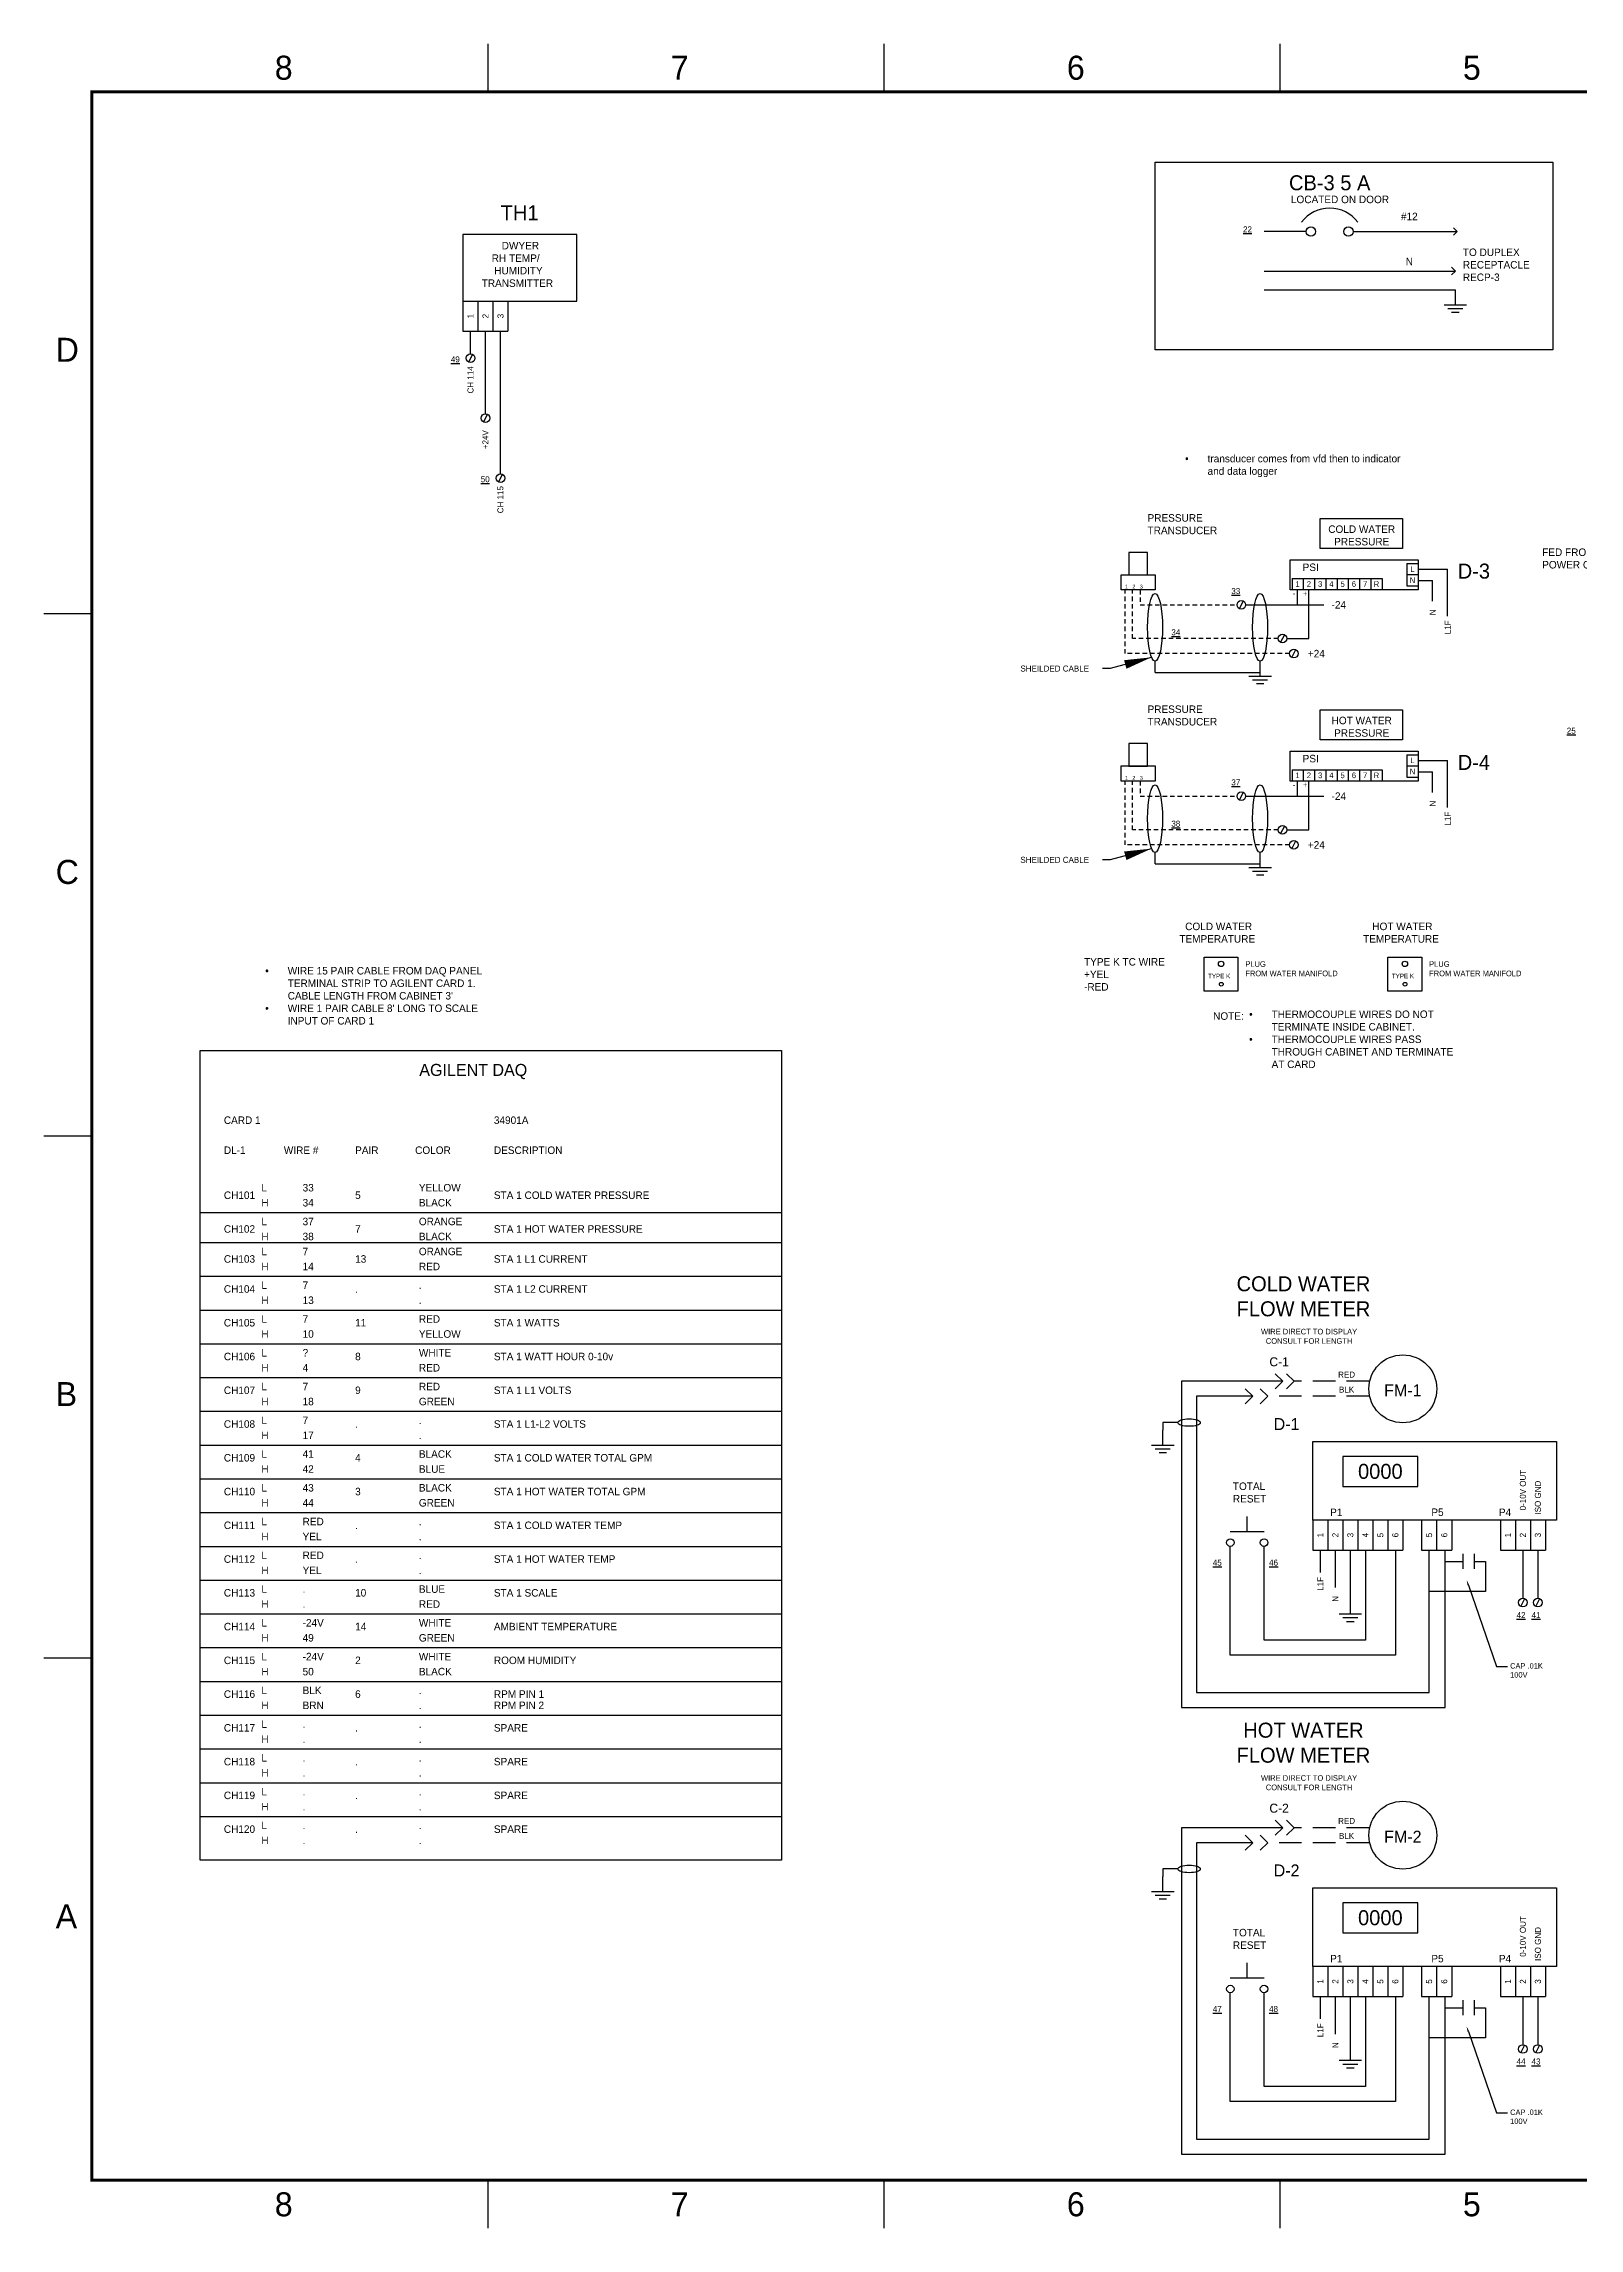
# Model space of a CAD drawing. Extents: x -15 to 94, y -4 to 69.
# Drawn here: x -14.5 to 36.6, y -4.1 to 68.7 of the extents above; entities that cross this region are included whole.
import ezdxf
from ezdxf import colors
from ezdxf.entities.mleader import LeaderData, LeaderLine
from ezdxf.enums import TextEntityAlignment as Align
from ezdxf.math import Vec2, Vec3

# ---------------------------------------------------------------- set-up
doc = ezdxf.new("R2010")
doc.units = 0
doc.header["$LTSCALE"] = 3
doc.header["$MEASUREMENT"] = 0
doc.linetypes.add('DASHED', pattern=[0.75, 0.5, -0.25])
doc.linetypes.add('HIDDEN', pattern=[0.375, 0.25, -0.125])
doc.layers.get('0').update_dxf_attribs({"linetype": 'CONTINUOUS'})
for name, color, linetype in [('COMP', 3, 'CONTINUOUS'), ('DASH', 3, 'DASHED'), ('DEVICE', 3, 'CONTINUOUS'), ('HIDDEN', 3, 'HIDDEN'), ('TEXT', 4, 'CONTINUOUS'), ('TLEBLK', 5, 'CONTINUOUS'), ('WIRE', 1, 'CONTINUOUS'), ('WIRE BIG', 1, 'CONTINUOUS')]:
    doc.layers.add(name, color=color, linetype=linetype)
doc.dimstyles.get("Standard").update_dxf_attribs({"dimtxt": 0.18, "dimasz": 0.18, "dimexe": 0.18, "dimexo": 0.0625, "dimgap": 0.09, "dimtad": 0, "dimtih": 1, "dimtoh": 1, "dimdec": 4, "dimzin": 0, "dimdsep": 46, "dimtxsty": 'Standard', "dimcen": 0.09, "dimadec": 0, "dimazin": 0, "dimtfac": 1, "dimtdec": 4, "dimtofl": 0, "dimtmove": 0, "dimatfit": 3, "dimfxl": 1, "dimtolj": 1, "dimtzin": 0, "dimarcsym": 0})

# ---------------------------------------------------------------- blocks, each defined once
blk = doc.blocks.new('CIRBKR')
for p, q in [((-0.8125, 0), (-1, 0)), ((-0.1875, 0), (0, 0))]:
    blk.add_line(p, q)
for centre in [(-0.75, 0), (-0.25, 0)]:
    blk.add_circle(centre, 0.0625)
blk.add_arc((-0.5, -0.15625), 0.46875, 36.869898, 143.130102)
for tag, p in [('DESCRIPTL1', (-0.5, 0.625)), ('DESCRIPTL2', (-0.5, 0.5)), ('LABEL', (-0.5, -0.5))]:
    blk.add_attdef(tag, text='', height=0.1).set_placement(p, align=Align.CENTER)
for tag, flags, p in [('DEVNAME', 3, (-0.5, 0.75)), ('STOCKNUM', 1, (-0.5, -0.625))]:
    blk.add_attdef(tag, text='', height=0.1, dxfattribs=dict(flags=flags)).set_placement(p, align=Align.CENTER)
blk = doc.blocks.new('GND')
for p, q in [((0, -0.5), (0, 0)), ((-0.375, -0.5), (0.375, -0.5)), ((-0.25, -0.625), (0.25, -0.625)), ((-0.125, -0.75), (0.125, -0.75))]:
    blk.add_line(p, q)
blk = doc.blocks.new('DTIT')
for p, q in [((4.875, 22.875), (4.875, 22.375)), ((9, 22.875), (9, 22.375)), ((13.125, 22.875), (13.125, 22.375)), ((0.75, 16.9375), (0.25, 16.9375)), ((0.75, 11.5), (0.25, 11.5)), ((0.75, 6.0625), (0.25, 6.0625)), ((4.875, 0.625), (4.875, 0.125)), ((9, 0.625), (9, 0.125)), ((13.125, 0.625), (13.125, 0.125))]:
    blk.add_line(p, q)
at = {"color": 1, "linetype": 'Continuous', "const_width": 0.0312}
blk.add_lwpolyline([(0.75, 22.375), (33.75, 22.375), (33.75, 0.625), (0.75, 0.625)], close=True, dxfattribs=at)
for s, p in [('8', (2.75, 22.5)), ('7', (6.875, 22.5)), ('6', (11, 22.5)), ('5', (15.125, 22.5)), ('8', (2.75, 0.25)), ('7', (6.875, 0.25)), ('6', (11, 0.25)), ('5', (15.125, 0.25))]:
    blk.add_text(s, height=0.25).set_placement(p, align=Align.CENTER)
for s, p in [('D', (0.375, 19.5625)), ('C', (0.375, 14.125)), ('B', (0.375, 8.6875)), ('A', (0.375, 3.25))]:
    blk.add_text(s, height=0.25).set_placement(p)
blk = doc.blocks.new('DTIT2')
at = {"layer": 'TLEBLK', "xscale": 2, "yscale": 2, "zscale": 2}
blk.add_blockref('DTIT', (-0.375, 0), dxfattribs=at)

msp = doc.modelspace()

# ---------------------------------------------------------------- linework, layer by layer
for p, q in [((21.367, 51.005), (22.497, 51.005)), ((21.367, 50.5), (21.367, 51.005)), ((22.497, 51.005), (22.497, 50.5)), ((26.992, 51.5), (31.257, 51.5)), ((26.992, 50.5), (26.992, 51.5)), ((31.257, 51.5), (31.257, 50.5)), ((22.497, 50.5), (21.367, 50.5)), ((31.257, 50.5), (26.992, 50.5)), ((21.367, 44.63), (22.497, 44.63)), ((21.367, 44.125), (21.367, 44.63)), ((22.497, 44.63), (22.497, 44.125)), ((26.992, 45.125), (31.257, 45.125)), ((26.992, 44.125), (26.992, 45.125)), ((31.257, 45.125), (31.257, 44.125)), ((22.497, 44.125), (21.367, 44.125)), ((31.257, 44.125), (26.992, 44.125)), ((24.125, 38.255), (25.255, 38.255)), ((24.125, 37.125), (24.125, 38.255)), ((25.255, 38.255), (25.255, 37.125)), ((30.25, 38.255), (31.38, 38.255)), ((30.25, 37.125), (30.25, 38.255)), ((31.38, 38.255), (31.38, 37.125)), ((25.255, 37.125), (24.125, 37.125)), ((31.38, 37.125), (30.25, 37.125))]:
    msp.add_line(p, q)
at = {"linetype": 'ByBlock'}
for points in [[(27.992, 52.875), (30.742, 52.875), (30.742, 51.875), (27.992, 51.875)], [(21.617, 51), (22.242, 51), (22.242, 51.75), (21.617, 51.75)], [(27.992, 46.5), (30.742, 46.5), (30.742, 45.5), (27.992, 45.5)], [(21.617, 44.625), (22.242, 44.625), (22.242, 45.375), (21.617, 45.375)]]:
    msp.add_lwpolyline(points, close=True, dxfattribs=at)
at = {"layer": 'COMP'}
for p, q in [((-0.575, 60.123), (-0.575, 59.123)), ((-0.075, 60.123), (-0.075, 59.123)), ((0.425, 60.123), (0.425, 59.123)), ((0.925, 60.123), (0.925, 59.123)), ((-0.575, 59.123), (-0.075, 59.123)), ((-0.075, 59.123), (0.425, 59.123)), ((0.425, 59.123), (0.925, 59.123)), ((30.885, 51.381), (31.26, 51.381)), ((30.885, 51.381), (30.885, 51.006)), ((30.885, 51.006), (31.26, 51.006)), ((30.885, 51.006), (31.26, 51.006)), ((30.885, 51.006), (30.885, 50.631)), ((31.26, 51.381), (31.26, 51.006)), ((31.26, 51.006), (31.26, 50.631)), ((27.057, 50.881), (27.432, 50.881)), ((27.057, 50.881), (27.057, 50.506)), ((27.057, 50.506), (27.432, 50.506)), ((27.432, 50.881), (27.807, 50.881)), ((27.432, 50.881), (27.432, 50.506)), ((27.432, 50.506), (27.807, 50.506)), ((27.807, 50.881), (27.807, 50.506)), ((27.807, 50.881), (28.182, 50.881)), ((27.807, 50.881), (27.807, 50.506)), ((27.807, 50.506), (28.182, 50.506)), ((28.182, 50.881), (28.182, 50.506)), ((28.182, 50.881), (28.557, 50.881)), ((28.557, 50.881), (28.557, 50.506)), ((28.557, 50.881), (28.932, 50.881)), ((28.932, 50.881), (28.932, 50.506)), ((28.932, 50.881), (29.307, 50.881)), ((29.307, 50.881), (29.307, 50.506)), ((29.307, 50.881), (29.682, 50.881)), ((29.682, 50.881), (29.682, 50.506)), ((29.682, 50.881), (30.057, 50.881)), ((30.057, 50.881), (30.057, 50.506)), ((30.885, 50.631), (31.26, 50.631)), ((27.057, 44.506), (27.432, 44.506)), ((27.057, 44.506), (27.057, 44.131)), ((27.432, 44.506), (27.807, 44.506)), ((27.432, 44.506), (27.432, 44.131)), ((27.807, 44.506), (27.807, 44.131)), ((27.807, 44.506), (28.182, 44.506)), ((27.807, 44.506), (27.807, 44.131)), ((28.182, 44.506), (28.182, 44.131)), ((28.182, 44.506), (28.557, 44.506)), ((28.557, 44.506), (28.557, 44.131)), ((28.557, 44.506), (28.932, 44.506)), ((28.932, 44.506), (28.932, 44.131)), ((28.932, 44.506), (29.307, 44.506)), ((29.307, 44.506), (29.307, 44.131)), ((29.307, 44.506), (29.682, 44.506)), ((29.682, 44.506), (29.682, 44.131)), ((29.682, 44.506), (30.057, 44.506)), ((30.057, 44.506), (30.057, 44.131)), ((30.885, 45.006), (31.26, 45.006)), ((30.885, 45.006), (30.885, 44.631)), ((30.885, 44.631), (31.26, 44.631)), ((30.885, 44.631), (31.26, 44.631)), ((30.885, 44.631), (30.885, 44.256)), ((31.26, 45.006), (31.26, 44.631)), ((31.26, 44.631), (31.26, 44.256)), ((27.057, 44.131), (27.432, 44.131)), ((27.432, 44.131), (27.807, 44.131)), ((27.807, 44.131), (28.182, 44.131)), ((30.885, 44.256), (31.26, 44.256)), ((27.75, 19.5), (27.75, 22.125)), ((27.75, 22.125), (35.875, 22.125)), ((35.875, 22.125), (35.875, 19.5)), ((31.25, 21.625), (28.75, 21.625)), ((28.75, 21.625), (28.75, 20.625)), ((31.25, 20.625), (31.25, 21.625)), ((28.75, 20.625), (31.25, 20.625)), ((35.875, 19.5), (27.75, 19.5)), ((27.75, 19.5), (27.75, 18.5)), ((28.25, 19.5), (28.25, 18.5)), ((28.75, 19.5), (28.75, 18.5)), ((29.25, 19.5), (29.25, 18.5)), ((29.75, 19.5), (29.75, 18.5)), ((30.25, 19.5), (30.25, 18.5)), ((30.75, 19.5), (30.75, 18.5)), ((31.375, 19.5), (31.375, 18.5)), ((31.875, 19.5), (31.875, 18.5)), ((32.38, 19.5), (32.38, 18.5)), ((34, 19.5), (34, 18.5)), ((34.5, 19.5), (34.5, 18.5)), ((35, 19.5), (35, 18.5)), ((35.5, 19.5), (35.5, 18.5)), ((27.75, 18.5), (28.25, 18.5)), ((28.25, 18.5), (28.75, 18.5)), ((28.75, 18.5), (29.25, 18.5)), ((29.25, 18.5), (29.75, 18.5)), ((29.75, 18.5), (30.25, 18.5)), ((30.25, 18.5), (30.75, 18.5)), ((31.375, 18.5), (31.875, 18.5)), ((31.88, 18.5), (32.38, 18.5)), ((34, 18.5), (34.5, 18.5)), ((34.5, 18.5), (35, 18.5)), ((35, 18.5), (35.5, 18.5)), ((27.75, 4.625), (27.75, 7.25)), ((27.75, 7.25), (35.875, 7.25)), ((31.25, 6.75), (28.75, 6.75)), ((28.75, 6.75), (28.75, 5.75)), ((31.25, 5.75), (31.25, 6.75)), ((35.875, 7.25), (35.875, 4.625)), ((28.75, 5.75), (31.25, 5.75)), ((35.875, 4.625), (27.75, 4.625)), ((27.75, 4.625), (27.75, 3.625)), ((28.25, 4.625), (28.25, 3.625)), ((28.75, 4.625), (28.75, 3.625)), ((29.25, 4.625), (29.25, 3.625)), ((29.75, 4.625), (29.75, 3.625)), ((30.25, 4.625), (30.25, 3.625)), ((30.75, 4.625), (30.75, 3.625)), ((31.375, 4.625), (31.375, 3.625)), ((31.875, 4.625), (31.875, 3.625)), ((32.38, 4.625), (32.38, 3.625)), ((34, 4.625), (34, 3.625)), ((34.5, 4.625), (34.5, 3.625)), ((35, 4.625), (35, 3.625)), ((35.5, 4.625), (35.5, 3.625)), ((27.75, 3.625), (28.25, 3.625)), ((28.25, 3.625), (28.75, 3.625)), ((28.75, 3.625), (29.25, 3.625)), ((29.25, 3.625), (29.75, 3.625)), ((29.75, 3.625), (30.25, 3.625)), ((30.25, 3.625), (30.75, 3.625)), ((31.375, 3.625), (31.875, 3.625)), ((31.88, 3.625), (32.38, 3.625)), ((34, 3.625), (34.5, 3.625)), ((34.5, 3.625), (35, 3.625)), ((35, 3.625), (35.5, 3.625))]:
    msp.add_line(p, q, dxfattribs=at)
at = {"layer": 'COMP', "linetype": 'ByBlock'}
for p, q in [((-0.259, 58.35), (-0.384, 58.1)), ((0.238, 56.354), (0.113, 56.104)), ((0.738, 54.354), (0.613, 54.104)), ((25.427, 50.129), (25.302, 49.879)), ((26.802, 49.004), (26.677, 48.754)), ((27.177, 48.504), (27.052, 48.254)), ((25.427, 43.754), (25.302, 43.504)), ((26.802, 42.629), (26.677, 42.379)), ((27.177, 42.129), (27.052, 41.879)), ((34.81, 16.879), (34.685, 16.629)), ((35.31, 16.879), (35.185, 16.629)), ((34.81, 2.004), (34.685, 1.754)), ((35.31, 2.004), (35.185, 1.754))]:
    msp.add_line(p, q, dxfattribs=at)
at = {"layer": 'COMP', "linetype": 'ByBlock', "lineweight": 30}
for p, q in [((25, 19.125), (26.125, 19.125)), ((25.562, 19.125), (25.562, 19.625)), ((25.562, 4.25), (25.562, 4.75)), ((25, 4.25), (26.125, 4.25))]:
    msp.add_line(p, q, dxfattribs=at)
at = {"layer": 'COMP', "linetype": 'ByBlock'}
for centre in [(-0.32, 58.222), (0.178, 56.225), (0.678, 54.225), (25.367, 50), (26.742, 48.875), (27.117, 48.375), (25.367, 43.625), (26.742, 42.5), (27.117, 42), (34.75, 16.75), (35.25, 16.75), (34.75, 1.875), (35.25, 1.875)]:
    msp.add_circle(centre, 0.144, dxfattribs=at)
at = {"layer": 'COMP'}
for centre in [(30.75, 23.875), (30.75, 9)]:
    msp.add_circle(centre, 1.132, dxfattribs=at)
at = {"layer": 'COMP', "linetype": 'ByBlock', "lineweight": 30}
for centre in [(25, 18.75), (26.125, 18.75), (25, 3.875), (26.125, 3.875)]:
    msp.add_circle(centre, 0.125, dxfattribs=at)
at = {"layer": 'DASH', "linetype": 'ByBlock'}
for p, q in [((26.75, 24.125), (26.5, 24.375)), ((26.75, 24.125), (26.5, 23.875)), ((27.125, 24.125), (26.875, 24.375)), ((27.125, 24.125), (26.875, 23.875)), ((25.75, 23.625), (25.5, 23.875)), ((25.75, 23.625), (25.5, 23.375)), ((26.25, 23.625), (26, 23.875)), ((26.25, 23.625), (26, 23.375)), ((26.75, 9.25), (26.5, 9.5)), ((27.125, 9.25), (26.875, 9.5)), ((25.75, 8.75), (25.5, 9)), ((25.75, 8.75), (25.5, 8.5)), ((26.25, 8.75), (26, 9)), ((26.25, 8.75), (26, 8.5)), ((26.75, 9.25), (26.5, 9)), ((27.125, 9.25), (26.875, 9))]:
    msp.add_line(p, q, dxfattribs=at)
msp.add_lwpolyline([(22.5, 64.75), (35.75, 64.75), (35.75, 58.5), (22.5, 58.5)], close=True, dxfattribs=at)
for centre in [(22.492, 49.25), (25.992, 49.25), (22.492, 42.875), (25.992, 42.875)]:
    msp.add_ellipse(centre, major_axis=(0, -1.125), ratio=0.222222, dxfattribs=at)
at = {"layer": 'DEVICE', "linetype": 'ByBlock', "lineweight": 30}
msp.add_lwpolyline([(-0.575, 60.123), (3.216, 60.123), (3.216, 62.346), (-0.575, 62.346)], close=True, dxfattribs=at)
at = {"layer": 'HIDDEN', "linetype": 'DASHED', "ltscale": 0.1}
for p, q in [((21.492, 48.375), (21.492, 50.5)), ((21.742, 48.875), (21.742, 50.5)), ((21.992, 50.5), (21.992, 50)), ((21.992, 50), (25.223, 50)), ((26.6, 48.875), (21.742, 48.875)), ((26.975, 48.375), (21.492, 48.375)), ((21.492, 42), (21.492, 44.125)), ((21.742, 42.5), (21.742, 44.125)), ((21.992, 44.125), (21.992, 43.625)), ((21.992, 43.625), (25.223, 43.625)), ((26.6, 42.5), (21.742, 42.5)), ((26.975, 42), (21.492, 42))]:
    msp.add_line(p, q, dxfattribs=at)
at = {"layer": 'HIDDEN'}
for p, q in [((29.625, 24.125), (27.125, 24.125)), ((29.625, 23.625), (26.25, 23.625)), ((29.625, 8.75), (26.25, 8.75)), ((29.625, 9.25), (27.125, 9.25))]:
    msp.add_line(p, q, dxfattribs=at)
at = {"layer": 'HIDDEN', "linetype": 'ByBlock'}
for p, q in [((23.25, 22.75), (22.75, 22.75)), ((22.75, 22.75), (22.75, 22.5)), ((23.25, 7.875), (22.75, 7.875)), ((22.75, 7.875), (22.75, 7.625))]:
    msp.add_line(p, q, dxfattribs=at)
for centre in [(23.625, 22.75), (23.625, 7.875)]:
    msp.add_ellipse(centre, major_axis=(0.375, 0), ratio=0.333333, dxfattribs=at)
at = {"layer": 'TEXT', "linetype": 'ByBlock', "lineweight": 30}
for p, q in [((-9.331, 29.75), (10.045, 29.75)), ((-9.331, 28.75), (10.045, 28.75)), ((-9.331, 27.625), (10.045, 27.625)), ((-9.331, 26.5), (10.045, 26.5)), ((-9.331, 25.375), (10.045, 25.375)), ((-9.331, 24.25), (10.045, 24.25)), ((-9.331, 23.125), (10.045, 23.125)), ((-9.331, 22), (10.045, 22)), ((-9.331, 20.875), (10.045, 20.875)), ((-9.331, 19.75), (10.045, 19.75)), ((-9.331, 18.625), (10.045, 18.625)), ((-9.331, 17.5), (10.045, 17.5)), ((-9.331, 16.375), (10.045, 16.375)), ((-9.331, 15.25), (10.045, 15.25)), ((-9.331, 14.125), (10.045, 14.125)), ((-9.331, 13), (10.045, 13)), ((-9.331, 11.875), (10.045, 11.875)), ((-9.331, 10.75), (10.045, 10.75)), ((-9.331, 9.625), (10.045, 9.625))]:
    msp.add_line(p, q, dxfattribs=at)
msp.add_lwpolyline([(-9.331, 35.15), (10.045, 35.15), (10.045, 8.165), (-9.331, 8.165)], close=True, dxfattribs=at)
at = {"layer": 'WIRE', "linetype": 'ByBlock'}
for p, q in [((26.125, 61.125), (32.5, 61.125)), ((26.125, 60.5), (32.5, 60.5)), ((31.257, 51.188), (32.242, 51.188)), ((27.242, 50), (27.242, 50.5)), ((27.617, 48.875), (27.617, 50.5)), ((31.257, 50.813), (31.742, 50.813)), ((31.742, 50.813), (31.742, 50.813)), ((22.992, 50), (22.992, 50)), ((22.492, 47.75), (22.492, 48.125)), ((22.492, 47.75), (25.992, 47.75)), ((31.257, 44.813), (32.242, 44.813)), ((31.257, 44.438), (31.742, 44.438)), ((31.742, 44.438), (31.742, 44.438)), ((27.242, 43.625), (27.242, 44.125)), ((27.617, 42.5), (27.617, 44.125)), ((22.992, 43.625), (22.992, 43.625)), ((22.492, 41.375), (22.492, 41.75)), ((22.492, 41.375), (25.992, 41.375)), ((34.75, 18.5), (34.75, 16.875)), ((35.25, 18.5), (35.25, 16.875)), ((34.75, 3.625), (34.75, 2)), ((35.25, 3.625), (35.25, 2))]:
    msp.add_line(p, q, dxfattribs=at)
at = {"layer": 'WIRE', "linetype": 'ByBlock', "lineweight": 30}
for p, q in [((25.51, 50), (28.117, 50)), ((26.885, 48.875), (27.617, 48.875)), ((25.51, 43.625), (28.117, 43.625)), ((26.885, 42.5), (27.617, 42.5)), ((25, 15), (25, 18.625)), ((26.125, 15.5), (26.125, 18.625)), ((29.5, 18.5), (29.5, 15.5)), ((30.5, 18.5), (30.5, 15)), ((32.75, 18.375), (32.75, 17.875)), ((33.125, 18.375), (33.125, 17.875)), ((32.16, 18.125), (32.75, 18.125)), ((33.125, 18.125), (33.5, 18.125)), ((33.5, 18.125), (33.5, 17.125)), ((33.5, 17.125), (31.625, 17.125)), ((29.5, 15.5), (26.125, 15.5)), ((30.5, 15), (25, 15)), ((25, 0.125), (25, 3.75)), ((26.125, 0.625), (26.125, 3.75)), ((29.5, 3.625), (29.5, 0.625)), ((30.5, 3.625), (30.5, 0.125)), ((32.16, 3.25), (32.75, 3.25)), ((32.75, 3.5), (32.75, 3)), ((33.125, 3.5), (33.125, 3)), ((33.125, 3.25), (33.5, 3.25)), ((33.5, 3.25), (33.5, 2.25)), ((33.5, 2.25), (31.625, 2.25)), ((30.5, 0.125), (25, 0.125)), ((29.5, 0.625), (26.125, 0.625))]:
    msp.add_line(p, q, dxfattribs=at)
at = {"layer": 'WIRE'}
for p, q in [((23.375, 24.125), (23.375, 13.25)), ((26.75, 24.125), (23.375, 24.125)), ((25.75, 23.625), (23.875, 23.625)), ((23.875, 23.625), (23.875, 13.75)), ((31.625, 13.75), (31.625, 18.5)), ((32.16, 13.25), (32.16, 18.511)), ((23.375, 13.25), (32.16, 13.25)), ((23.875, 13.75), (31.625, 13.75)), ((23.375, 9.25), (23.375, -1.625)), ((26.75, 9.25), (23.375, 9.25)), ((25.75, 8.75), (23.875, 8.75)), ((23.875, 8.75), (23.875, -1.125)), ((31.625, -1.125), (31.625, 3.625)), ((32.16, -1.625), (32.16, 3.636)), ((23.875, -1.125), (31.625, -1.125)), ((23.375, -1.625), (32.16, -1.625))]:
    msp.add_line(p, q, dxfattribs=at)
at = {"layer": 'WIRE', "linetype": 'ByBlock'}
for centre, radius in [((24.694, 38.035), 0.0908), ((30.819, 38.035), 0.0908), ((24.699, 37.357), 0.0628), ((30.824, 37.357), 0.0628)]:
    msp.add_circle(centre, radius, dxfattribs=at)
at = {"layer": 'WIRE BIG'}
for p, q in [((27.062, 62.44), (26.125, 62.44)), ((29.562, 62.44), (32.562, 62.44)), ((32.562, 62.44), (32.437, 62.565)), ((32.562, 62.44), (32.437, 62.315)), ((32.5, 61.125), (32.375, 61.25)), ((32.5, 61.125), (32.375, 61)), ((-0.325, 58.373), (-0.325, 59.123)), ((0.175, 56.373), (0.175, 59.123)), ((0.675, 54.373), (0.675, 59.123)), ((32.242, 49.625), (32.242, 51.188)), ((31.742, 50.125), (31.742, 50.813)), ((31.742, 43.75), (31.742, 44.438)), ((32.242, 43.25), (32.242, 44.813)), ((28, 17.75), (28, 18.5)), ((28.5, 17.25), (28.5, 18.5)), ((29, 16.875), (29, 18.5)), ((28, 2.875), (28, 3.625)), ((28.5, 2.375), (28.5, 3.625)), ((29, 2), (29, 3.625))]:
    msp.add_line(p, q, dxfattribs=at)

# ---------------------------------------------------------------- block references
at = {"layer": 'COMP', "xscale": 2.5, "yscale": 2.5, "zscale": 2.5}
msp.add_blockref('CIRBKR', (29.562, 62.44), dxfattribs=at)
at = {"layer": 'TEXT', "linetype": 'ByBlock', "lineweight": 30, "xscale": 1.6, "yscale": 1.6, "zscale": 1.6}
msp.add_blockref('DTIT2', (-14.75, -4.5), dxfattribs=at)
at = {"layer": 'WIRE BIG'}
for p in [(32.5, 60.5), (25.992, 48.125), (25.992, 41.75), (22.75, 22.5), (29, 16.875), (22.75, 7.625), (29, 2)]:
    msp.add_blockref('GND', p, dxfattribs=at)

# ---------------------------------------------------------------- texts
at = {"char_height": 0.25}
for s, insert, width, attachment_point in [('PRESSURE\\PTRANSDUCER', (22.242, 52.687), 2.36939, 4), ('COLD WATER PRESSURE', (29.379, 52.312), 3.02499, 5), ('PSI', (27.679, 51.25), 1.875, 5), ('PRESSURE\\PTRANSDUCER', (22.242, 46.312), 2.36939, 4), ('HOT WATER PRESSURE', (29.379, 45.937), 3.02499, 5), ('PSI', (27.679, 44.875), 1.875, 5), (' COLD WATER TEMPERATURE', (24.564, 39.075), 4.37736, 5), (' HOT WATER TEMPERATURE', (30.689, 39.075), 4.37736, 5), ('TYPE K TC WIRE\\P+YEL\\P-RED', (20.125, 37.687), 3.4362, 4)]:
    msp.add_mtext(s, dxfattribs=dict(at, insert=insert, width=width, attachment_point=attachment_point))
at = {"layer": 'COMP'}
for s, p in [('1', (-0.325, 59.623)), ('2', (0.175, 59.623)), ('3', (0.675, 59.623)), ('0-10V OUT', (34.75, 20.5)), ('ISO GND', (35.25, 20.25)), ('1', (28, 19)), ('2', (28.5, 19)), ('3', (29, 19)), ('4', (29.5, 19)), ('5', (30, 19)), ('6', (30.5, 19)), ('5', (31.625, 19)), ('6', (32.13, 19)), ('1', (34.25, 19)), ('2', (34.75, 19)), ('3', (35.25, 19)), ('0-10V OUT', (34.75, 5.625)), ('ISO GND', (35.25, 5.375)), ('1', (28, 4.125)), ('2', (28.5, 4.125)), ('3', (29, 4.125)), ('4', (29.5, 4.125)), ('5', (30, 4.125)), ('6', (30.5, 4.125)), ('5', (31.625, 4.125)), ('6', (32.13, 4.125)), ('1', (34.25, 4.125)), ('2', (34.75, 4.125)), ('3', (35.25, 4.125))]:
    msp.add_text(s, height=0.2, rotation=90, dxfattribs=at).set_placement(p, align=Align.MIDDLE_CENTER)
for p in [(30, 21.125), (30, 6.25)]:
    msp.add_text('0000', height=0.5, dxfattribs=at).set_placement(p, align=Align.MIDDLE_CENTER)
at = {"layer": 'TEXT'}
for s, height, p in [('CB-3 5 A', 0.5, (28.312, 63.815)), ('TH1', 0.5, (1.312, 62.815)), ('#12', 0.25, (30.966, 62.817)), ('N', 0.25, (30.966, 61.317)), ('D-3', 0.5, (33.117, 50.875)), ('D-4', 0.5, (33.117, 44.5)), ('C-1', 0.3, (26.625, 24.625)), ('RED', 0.2, (28.875, 24.25)), ('FM-1', 0.4, (30.75, 23.625)), ('BLK', 0.2, (28.875, 23.75)), ('D-1', 0.4, (26.875, 22.5)), ('C-2', 0.3, (26.625, 9.75)), ('RED', 0.2, (28.875, 9.375)), ('BLK', 0.2, (28.875, 8.875)), ('FM-2', 0.4, (30.75, 8.75)), ('D-2', 0.4, (26.875, 7.625))]:
    msp.add_text(s, height=height, dxfattribs=at).set_placement(p, align=Align.CENTER)
for s, p in [('LOCATED ON DOOR', (28.655, 63.511)), ('P1', (28.53, 19.761)), ('P5', (31.905, 19.761)), ('P4', (34.155, 19.761)), ('P1', (28.53, 4.886)), ('P5', (31.905, 4.886)), ('P4', (34.155, 4.886))]:
    msp.add_text(s, height=0.25, dxfattribs=at).set_placement(p, align=Align.MIDDLE)
for s, p in [('CH 114', (-0.325, 57.498)), ('+24V', (0.171, 55.505)), ('CH 115', (0.671, 53.505)), ('N', (31.742, 49.75)), ('L1F', (32.242, 49.25)), ('N', (31.742, 43.375)), ('L1F', (32.242, 42.875)), ('L1F', (28, 17.375)), ('N', (28.5, 16.875)), ('L1F', (28, 2.5)), ('N', (28.5, 2))]:
    msp.add_text(s, height=0.2, rotation=90, dxfattribs=at).set_placement(p, align=Align.MIDDLE_CENTER)
for s, height, p in [('L', 0.188, (31.073, 51.194)), ('-', 0.188, (27.12, 50.381)), ('1', 0.188, (27.245, 50.694)), ('+', 0.188, (27.495, 50.381)), ('2', 0.188, (27.62, 50.694)), ('3', 0.188, (27.995, 50.694)), ('4', 0.188, (28.37, 50.694)), ('5', 0.188, (28.745, 50.694)), ('6', 0.188, (29.12, 50.694)), ('7', 0.188, (29.495, 50.694)), ('R', 0.188, (29.87, 50.694)), ('N', 0.188, (31.073, 50.819)), ('1', 0.188, (27.245, 44.319)), ('2', 0.188, (27.62, 44.319)), ('3', 0.188, (27.995, 44.319)), ('4', 0.188, (28.37, 44.319)), ('5', 0.188, (28.745, 44.319)), ('6', 0.188, (29.12, 44.319)), ('7', 0.188, (29.495, 44.319)), ('R', 0.188, (29.87, 44.319)), ('N', 0.188, (31.073, 44.444)), ('L', 0.188, (31.073, 44.819)), ('-', 0.188, (27.12, 44.006)), ('+', 0.188, (27.495, 44.006)), ('TYPE K', 0.15, (24.628, 37.631)), ('TYPE K', 0.15, (30.753, 37.631))]:
    msp.add_text(s, height=height, dxfattribs=at).set_placement(p, align=Align.MIDDLE_CENTER)
for s, height, p in [('1', 0.125, (21.487, 50.546)), ('2', 0.125, (21.737, 50.546)), ('3', 0.125, (21.987, 50.546)), ('1', 0.125, (21.487, 44.171)), ('2', 0.125, (21.737, 44.171)), ('3', 0.125, (21.987, 44.171)), ('CARD 1', 0.25, (-8.545, 32.702)), ('34901A', 0.25, (0.455, 32.702)), ('DL-1', 0.25, (-8.545, 31.702)), ('WIRE #', 0.25, (-6.545, 31.702)), ('PAIR', 0.25, (-4.17, 31.702)), ('COLOR', 0.25, (-2.17, 31.702)), ('DESCRIPTION', 0.25, (0.455, 31.702)), ('L', 0.25, (-7.295, 30.452)), ('33', 0.25, (-5.92, 30.452)), ('YELLOW', 0.25, (-2.045, 30.452)), ('CH101', 0.25, (-8.545, 30.202)), ('H', 0.25, (-7.295, 29.952)), ('34', 0.25, (-5.92, 29.952)), ('5', 0.25, (-4.17, 30.202)), ('BLACK', 0.25, (-2.045, 29.952)), ('STA 1 COLD WATER PRESSURE', 0.25, (0.455, 30.202)), ('CH102', 0.25, (-8.545, 29.077)), ('L', 0.25, (-7.295, 29.327)), ('37', 0.25, (-5.92, 29.327)), ('7', 0.25, (-4.17, 29.077)), ('ORANGE', 0.25, (-2.045, 29.327)), ('STA 1 HOT WATER PRESSURE', 0.25, (0.455, 29.077)), ('H', 0.25, (-7.295, 28.827)), ('L', 0.25, (-7.295, 28.327)), ('38', 0.25, (-5.92, 28.827)), ('7', 0.25, (-5.92, 28.327)), ('ORANGE', 0.25, (-2.045, 28.327)), ('BLACK', 0.25, (-2.045, 28.827)), ('CH103', 0.25, (-8.545, 28.077)), ('H', 0.25, (-7.295, 27.827)), ('14', 0.25, (-5.92, 27.827)), ('13', 0.25, (-4.17, 28.077)), ('RED', 0.25, (-2.045, 27.827)), ('STA 1 L1 CURRENT', 0.25, (0.455, 28.077)), ('CH104', 0.25, (-8.545, 27.077)), ('L', 0.25, (-7.295, 27.202)), ('H', 0.25, (-7.295, 26.702)), ('7', 0.25, (-5.92, 27.202)), ('13', 0.25, (-5.92, 26.702)), ('.', 0.25, (-4.17, 27.077)), ('.', 0.25, (-2.045, 27.202)), ('STA 1 L2 CURRENT', 0.25, (0.455, 27.077)), ('L', 0.25, (-7.295, 26.077)), ('7', 0.25, (-5.92, 26.077)), ('RED', 0.25, (-2.045, 26.077)), ('.', 0.25, (-2.045, 26.702)), ('CH105', 0.25, (-8.545, 25.952)), ('H', 0.25, (-7.295, 25.577)), ('10', 0.25, (-5.92, 25.577)), ('11', 0.25, (-4.17, 25.952)), ('YELLOW', 0.25, (-2.045, 25.577)), ('STA 1 WATTS', 0.25, (0.455, 25.952)), ('CH106', 0.25, (-8.545, 24.827)), ('L', 0.25, (-7.295, 24.952)), ('?', 0.25, (-5.92, 24.952)), ('8', 0.25, (-4.17, 24.827)), ('WHITE', 0.25, (-2.045, 24.952)), ('STA 1 WATT HOUR 0-10v', 0.25, (0.455, 24.827)), ('H', 0.25, (-7.295, 24.452)), ('L', 0.25, (-7.295, 23.827)), ('4', 0.25, (-5.92, 24.452)), ('7', 0.25, (-5.92, 23.827)), ('RED', 0.25, (-2.045, 24.452)), ('RED', 0.25, (-2.045, 23.827)), ('CH107', 0.25, (-8.545, 23.702)), ('H', 0.25, (-7.295, 23.327)), ('18', 0.25, (-5.92, 23.327)), ('9', 0.25, (-4.17, 23.702)), ('GREEN', 0.25, (-2.045, 23.327)), ('STA 1 L1 VOLTS', 0.25, (0.455, 23.702)), ('CH108', 0.25, (-8.545, 22.577)), ('L', 0.25, (-7.295, 22.702)), ('7', 0.25, (-5.92, 22.702)), ('.', 0.25, (-4.17, 22.577)), ('.', 0.25, (-2.045, 22.702)), ('STA 1 L1-L2 VOLTS', 0.25, (0.455, 22.577)), ('H', 0.25, (-7.295, 22.202)), ('17', 0.25, (-5.92, 22.202)), ('.', 0.25, (-2.045, 22.202)), ('CH109', 0.25, (-8.545, 21.452)), ('L', 0.25, (-7.295, 21.577)), ('H', 0.25, (-7.295, 21.077)), ('41', 0.25, (-5.92, 21.577)), ('42', 0.25, (-5.92, 21.077)), ('4', 0.25, (-4.17, 21.452)), ('BLACK', 0.25, (-2.045, 21.577)), ('BLUE', 0.25, (-2.045, 21.077)), ('STA 1 COLD WATER TOTAL GPM', 0.25, (0.455, 21.452)), ('CH110', 0.25, (-8.545, 20.327)), ('L', 0.25, (-7.295, 20.452)), ('43', 0.25, (-5.92, 20.452)), ('3', 0.25, (-4.17, 20.327)), ('BLACK', 0.25, (-2.045, 20.452)), ('STA 1 HOT WATER TOTAL GPM', 0.25, (0.455, 20.327)), ('H', 0.25, (-7.295, 19.952)), ('44', 0.25, (-5.92, 19.952)), ('GREEN', 0.25, (-2.045, 19.952)), ('CH111', 0.25, (-8.545, 19.202)), ('L', 0.25, (-7.295, 19.327)), ('H', 0.25, (-7.295, 18.827)), ('YEL', 0.25, (-5.92, 18.827)), ('RED', 0.25, (-5.92, 19.327)), ('.', 0.25, (-4.17, 19.202)), ('.', 0.25, (-2.045, 19.327)), ('STA 1 COLD WATER TEMP', 0.25, (0.455, 19.202)), ('CH112', 0.25, (-8.545, 18.077)), ('L', 0.25, (-7.295, 18.202)), ('RED', 0.25, (-5.92, 18.202)), ('.', 0.25, (-2.045, 18.827)), ('.', 0.25, (-2.045, 18.202)), ('STA 1 HOT WATER TEMP', 0.25, (0.455, 18.077)), ('H', 0.25, (-7.295, 17.702)), ('YEL', 0.25, (-5.92, 17.702)), ('.', 0.25, (-4.17, 18.077)), ('.', 0.25, (-2.045, 17.702)), ('CH113', 0.25, (-8.545, 16.952)), ('L', 0.25, (-7.295, 17.077)), ('H', 0.25, (-7.295, 16.577)), ('.', 0.25, (-5.92, 17.077)), ('10', 0.25, (-4.17, 16.952)), ('BLUE', 0.25, (-2.045, 17.077)), ('RED', 0.25, (-2.045, 16.577)), ('STA 1 SCALE', 0.25, (0.455, 16.952)), ('CH114', 0.25, (-8.545, 15.827)), ('L', 0.25, (-7.295, 15.952)), ('-24V', 0.25, (-5.92, 15.952)), ('.', 0.25, (-5.92, 16.577)), ('14', 0.25, (-4.17, 15.827)), ('WHITE', 0.25, (-2.045, 15.952)), ('AMBIENT TEMPERATURE', 0.25, (0.455, 15.827)), ('H', 0.25, (-7.295, 15.452)), ('49', 0.25, (-5.92, 15.452)), ('GREEN', 0.25, (-2.045, 15.452)), ('CH115', 0.25, (-8.545, 14.702)), ('L', 0.25, (-7.295, 14.827)), ('H', 0.25, (-7.295, 14.327)), ('50', 0.25, (-5.92, 14.327)), ('-24V', 0.25, (-5.92, 14.827)), ('2', 0.25, (-4.17, 14.702)), ('WHITE', 0.25, (-2.045, 14.827)), ('BLACK', 0.25, (-2.045, 14.327)), ('ROOM HUMIDITY', 0.25, (0.455, 14.702)), ('L', 0.25, (-7.295, 13.702)), ('BLK', 0.25, (-5.92, 13.702)), ('CH116', 0.25, (-8.545, 13.577)), ('H', 0.25, (-7.295, 13.202)), ('BRN', 0.25, (-5.92, 13.202)), ('6', 0.25, (-4.17, 13.577)), ('.', 0.25, (-2.045, 13.702)), ('.', 0.25, (-2.045, 13.202)), ('RPM PIN 1', 0.25, (0.455, 13.577)), ('RPM PIN 2', 0.25, (0.455, 13.202)), ('CH117', 0.25, (-8.545, 12.452)), ('L', 0.25, (-7.295, 12.577)), ('.', 0.25, (-5.92, 12.577)), ('.', 0.25, (-4.17, 12.452)), ('.', 0.25, (-2.045, 12.577)), ('SPARE', 0.25, (0.455, 12.452)), ('H', 0.25, (-7.295, 12.077)), ('L', 0.25, (-7.295, 11.452)), ('.', 0.25, (-5.92, 12.077)), ('.', 0.25, (-2.045, 12.077)), ('CH118', 0.25, (-8.545, 11.327)), ('H', 0.25, (-7.295, 10.952)), ('.', 0.25, (-5.92, 11.452)), ('.', 0.25, (-5.92, 10.952)), ('.', 0.25, (-4.17, 11.327)), ('.', 0.25, (-2.045, 11.452)), ('.', 0.25, (-2.045, 10.952)), ('SPARE', 0.25, (0.455, 11.327)), ('CH119', 0.25, (-8.545, 10.202)), ('L', 0.25, (-7.295, 10.327)), ('.', 0.25, (-5.92, 10.327)), ('.', 0.25, (-4.17, 10.202)), ('.', 0.25, (-2.045, 10.327)), ('SPARE', 0.25, (0.455, 10.202)), ('H', 0.25, (-7.295, 9.827)), ('.', 0.25, (-5.92, 9.827)), ('.', 0.25, (-2.045, 9.827)), ('CH120', 0.25, (-8.545, 9.077)), ('L', 0.25, (-7.295, 9.202)), ('H', 0.25, (-7.295, 8.702)), ('.', 0.25, (-5.92, 9.202)), ('.', 0.25, (-5.92, 8.702)), ('.', 0.25, (-4.17, 9.077)), ('.', 0.25, (-2.045, 9.202)), ('.', 0.25, (-2.045, 8.702)), ('SPARE', 0.25, (0.455, 9.077))]:
    msp.add_text(s, height=height, dxfattribs=at).set_placement(p)
at = {"layer": 'TEXT', "lineweight": 30}
for s, p in [('-24', (28.617, 49.875)), ('+24', (27.867, 48.25)), ('-24', (28.617, 43.5)), ('+24', (27.867, 41.875))]:
    msp.add_text(s, height=0.25, dxfattribs=at).set_placement(p, align=Align.CENTER)
msp.add_text('NOTE:', height=0.25, dxfattribs=at).set_placement((24.938, 36.297), align=Align.MIDDLE_CENTER)
at = {"layer": 'TEXT', "linetype": 'ByBlock'}
for s, insert, char_height, width, attachment_point in [('{\\L22}', (25.424, 62.614), 0.2, 0.86122, 1), ('TO DUPLEX\\PRECEPTACLE\\PRECP-3', (32.75, 61.875), 0.25, 2.75, 1), ('{\\L49}', (-0.979, 58.28), 0.2, 0.86122, 1), ('{\\L50}', (0.016, 54.287), 0.2, 0.86122, 1), ('{\\L33}', (25.034, 50.559), 0.2, 0.86122, 1), ('{\\L34}', (23.034, 49.184), 0.2, 0.86122, 1), ('{\\L25}', (36.216, 45.907), 0.2, 0.86122, 1), ('{\\L37}', (25.034, 44.184), 0.2, 0.86122, 1), ('{\\L38}', (23.034, 42.809), 0.2, 0.86122, 1), ('AGILENT DAQ', (-0.233, 34.702), 0.4, 11.47562, 2), ('COLD WATER\\PFLOW METER', (27.438, 27.625), 0.5, 7.625, 2), ('{\\L45}', (24.417, 18.184), 0.2, 0.86122, 1), ('{\\L46}', (26.292, 18.184), 0.2, 0.86122, 1), ('{\\L42}', (34.542, 16.434), 0.2, 0.86122, 1), ('{\\L41}', (35.042, 16.434), 0.2, 0.86122, 1), ('HOT WATER\\PFLOW METER', (27.438, 12.75), 0.5, 7.625, 2), ('{\\L47}', (24.417, 3.309), 0.2, 0.86122, 1), ('{\\L48}', (26.292, 3.309), 0.2, 0.86122, 1), ('{\\L44}', (34.542, 1.559), 0.2, 0.86122, 1), ('{\\L43}', (35.042, 1.559), 0.2, 0.86122, 1)]:
    msp.add_mtext(s, dxfattribs=dict(at, insert=insert, char_height=char_height, width=width, attachment_point=attachment_point))
at = {"layer": 'TEXT', "linetype": 'ByBlock', "lineweight": 30, "char_height": 0.25, "attachment_point": 1}
for s, width, insert in [('\\pi1;DWYER\\P\\pi0.66667;RH TEMP/ \\P\\pi0.75;HUMIDITY \\P\\pi0.33333;TRANSMITTER', 3.25, (-0.284, 62.096)), ('FED FROM\\PPOWER CORD', 3.04731, (35.395, 51.879)), ('\\pi0.94032;TOTAL\\PRESET', 3.04731, (24.145, 20.754)), ('\\pi0.94032;TOTAL\\PRESET', 3.04731, (24.145, 5.879))]:
    msp.add_mtext_dynamic_manual_height_columns(s, width=width, gutter_width=1.25, heights=[0], dxfattribs=dict(at, insert=insert))
at = {"layer": 'TEXT', "linetype": 'ByBlock', "lineweight": 30}
for s, insert, char_height, width, attachment_point in [('\\pi-0.75,l0.75,t0.75;{\\fSymbol|b0|i0|c2|p18;·^I}transducer comes from vfd then to indicator and data logger', (23.492, 55), 0.25, 7.17199, 1), ("\\pi-0.75,l0.75,t0.75;{\\fSymbol|b0|i0|c2|p18;·^I}WIRE 15 PAIR CABLE FROM DAQ PANEL TERMINAL STRIP TO AGILENT CARD 1.  CABLE LENGTH FROM CABINET 3'\\P{\\fSymbol|b0|i0|c2|p18;·^I}WIRE 1 PAIR CABLE 8' LONG TO SCALE INPUT OF CARD 1", (-7.167, 37.932), 0.25, 7.61454, 1), ('PLUG\\PFROM WATER MANIFOLD', (25.5, 38.125), 0.1875, 3.25, 1), ('PLUG \\PFROM WATER MANIFOLD', (31.625, 38.125), 0.1875, 3.25, 1), ('\\pi-0.75,l0.75,t0.75;{\\fSymbol|b0|i0|c2|p18;·^I}THERMOCOUPLE WIRES DO NOT TERMINATE INSIDE CABINET.\\P{\\fSymbol|b0|i0|c2|p18;·^I}THERMOCOUPLE WIRES PASS THROUGH CABINET AND TERMINATE AT CARD ', (25.626, 36.482), 0.25, 7.17199, 1), ('WIRE DIRECT TO DISPLAY CONSULT FOR LENGTH', (27.625, 25.875), 0.1875, 4.17184, 2), ('WIRE DIRECT TO DISPLAY CONSULT FOR LENGTH', (27.625, 11), 0.1875, 4.11038, 2)]:
    msp.add_mtext(s, dxfattribs=dict(at, insert=insert, char_height=char_height, width=width, attachment_point=attachment_point))
at = {"layer": 'TEXT', "linetype": 'ByBlock', "char_height": 0.2, "attachment_point": 9}
for insert in [(20.292, 47.775), (20.292, 41.4)]:
    msp.add_mtext('SHEILDED CABLE', dxfattribs=dict(at, insert=insert))

# ---------------------------------------------------------------- leaders
at = {"layer": 'TEXT', "linetype": 'ByBlock', "annotation_type": 0, "has_hookline": 1, "hookline_direction": 1, "text_width": 2.667}
for points in [[(22.367, 48.25), (20.992, 47.875), (20.742, 47.875)], [(22.367, 41.875), (20.992, 41.5), (20.742, 41.5)]]:
    msp.add_leader(points, dimstyle='Standard', override={"dimscale": 5, "dimgap": 0.09, "dimtad": 0, "dimdec": 3, "dimlunit": 4, "dimfrac": 2}, dxfattribs=at)
at = {"layer": 'WIRE', "linetype": 'ByBlock', "lineweight": 30}
ml = msp.add_multileader_mtext('Standard', dxfattribs=at)
ml.set_content('CAP .01K\\P100V', color=256)
ml.set_leader_properties()
ml.build(insert=Vec2(0, 0))
ml.multileader.update_dxf_attribs({"text_right_attachment_type": 6, "dogleg_length": 0.36, "arrow_head_size": 0.18})
ctx = ml.context
ctx.base_point, ctx.char_height, ctx.arrow_head_size, ctx.landing_gap_size, ctx.plane_origin = Vec3(34.235, 14.625), 0.18, 0.18, 0.09, Vec3(28.125, 17.5)
ctx.right_attachment = 6
notes = []
notes.append((ctx, [(0, (1, 1, 0), (33.875, 14.625), (1, 0), 0.36, [(0, [(32.875, 17.5)], 0, [])])]))
ctx.mtext.insert, ctx.mtext.flow_direction = Vec3(34.325, 14.733), 5
ml = msp.add_multileader_mtext('Standard', dxfattribs=at)
ml.set_content('CAP .01K\\P100V', color=256)
ml.set_leader_properties()
ml.build(insert=Vec2(0, 0))
ml.multileader.update_dxf_attribs({"text_right_attachment_type": 6, "dogleg_length": 0.36, "arrow_head_size": 0.18})
ctx = ml.context
ctx.base_point, ctx.char_height, ctx.arrow_head_size, ctx.landing_gap_size, ctx.plane_origin = Vec3(34.235, -0.25), 0.18, 0.18, 0.09, Vec3(28.125, 2.625)
ctx.right_attachment = 6
notes.append((ctx, [(0, (1, 1, 0), (33.875, -0.25), (1, 0), 0.36, [(0, [(32.875, 2.625)], 0, [])])]))
ctx.mtext.insert, ctx.mtext.flow_direction = Vec3(34.325, -0.142), 5
for ctx, leaders in notes:
    for number, flags, end, landing, length, lines in leaders:
        leader = LeaderData()
        leader.index, (leader.has_last_leader_line, leader.has_dogleg_vector, leader.attachment_direction) = number, flags
        leader.last_leader_point, leader.dogleg_vector, leader.dogleg_length = Vec3(end), Vec3(landing), length
        for number, points, colour, breaks in lines:
            line = LeaderLine()
            line.index, line.vertices, line.color, line.breaks = number, Vec3.list(points), colors.encode_raw_color(colour), breaks
            leader.lines.append(line)
        ctx.leaders.append(leader)

doc.saveas('drawing.dxf')
